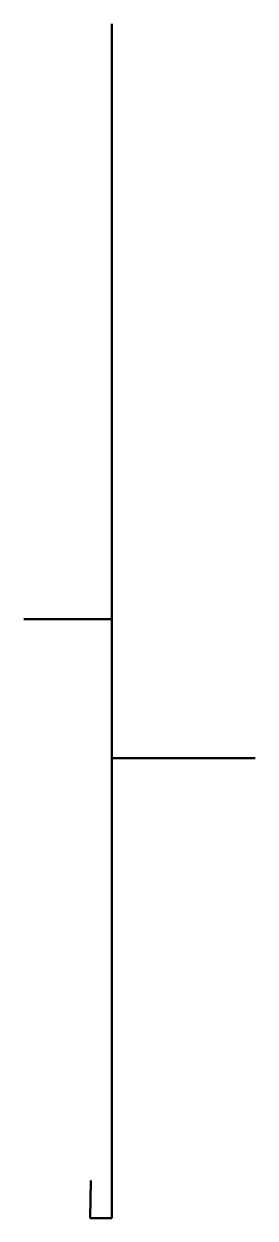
# Model space of a CAD drawing. Header units: millimetres. Extents: x 8576.24 to 8576.78, y 4439.02 to 4441.81.
import ezdxf

# ---------------------------------------------------------------- set-up
doc = ezdxf.new("R2010")
doc.units = ezdxf.units.MM
doc.layers.add('AM_0', color=7, linetype='Continuous', lineweight=50)

msp = doc.modelspace()

# ---------------------------------------------------------------- linework, layer by layer
at = {"layer": 'AM_0'}
for p, q in [((8576.4445, 4441.8099), (8576.4445, 4441.4099)), ((8576.4445, 4441.8099), (8576.4445, 4439.0219)), ((8576.4445, 4441.4099), (8576.4445, 4440.4199)), ((8576.4445, 4440.4199), (8576.2395, 4440.4199)), ((8576.4445, 4440.4199), (8576.4445, 4439.2099)), ((8576.7795, 4440.0959), (8576.4445, 4440.0959))]:
    msp.add_line(p, q, dxfattribs=at)
msp.add_lwpolyline([(8576.4445, 4439.0219), (8576.3945, 4439.0219), (8576.3957, 4439.1099)], dxfattribs=at)

doc.saveas('drawing.dxf')
